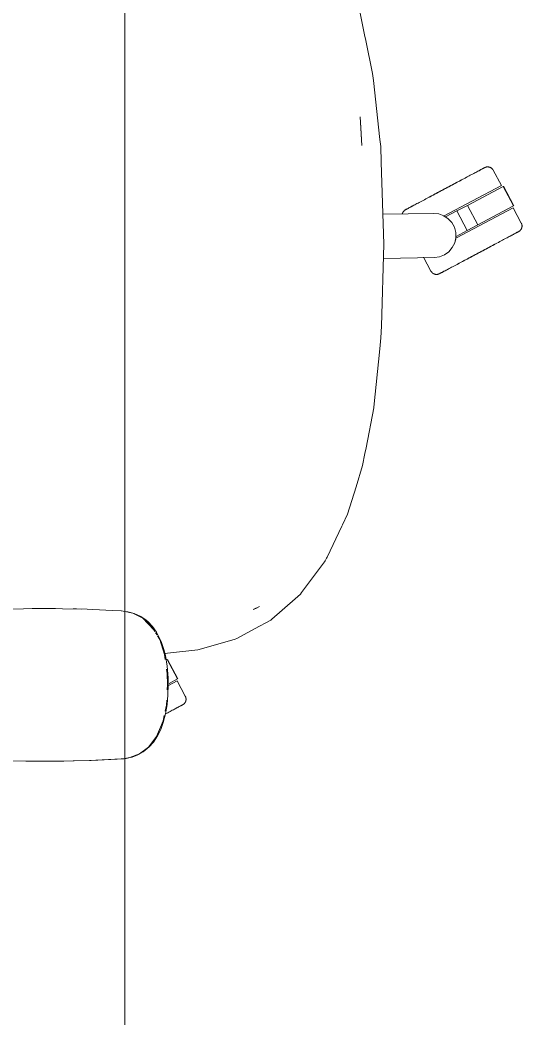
# Model space of a CAD drawing. Header units: millimetres. Extents: x 79795 to 317870, y -36033 to 97293.
# Drawn here: x 221845 to 222164, y 9943 to 10577 of the extents above; entities that cross this region are included whole.
import ezdxf

# ---------------------------------------------------------------- set-up
doc = ezdxf.new("R2010")
doc.units = ezdxf.units.MM
doc.header["$MEASUREMENT"] = 0
doc.layers.add('G-IMPT', color=8, linetype='CONTINUOUS', lineweight=9)
doc.layers.add('I-FURN', color=8, linetype='CONTINUOUS', lineweight=9)

msp = doc.modelspace()

# ---------------------------------------------------------------- linework, layer by layer
at = {"layer": 'G-IMPT'}
for p, q in [((222063.64, 10568.02), (222060.77, 10581.84)), ((222064.41, 10564.34), (222063.64, 10568.02)), ((222064.41, 10564.34), (222068.76, 10543.4)), ((222068.76, 10543.4), (222069.24, 10538.98)), ((222073.37, 10501.53), (222069.24, 10538.98)), ((222060.73, 10515.98), (222061.34, 10509.03)), ((222061.97, 10497.7), (222060.73, 10515.98)), ((222061.97, 10497.7), (222061.34, 10509.03)), ((222073.37, 10501.53), (222073.85, 10497.16)), ((222074.18, 10487.22), (222073.85, 10497.16)), ((222074.18, 10487.22), (222075.88, 10435.04)), ((222075.88, 10435.04), (222074.27, 10382.87)), ((222074.27, 10382.87), (222074.04, 10375.62)), ((222073.31, 10368.55), (222074.04, 10375.62)), ((222069.49, 10331.56), (222073.31, 10368.55)), ((222064.53, 10305.72), (222069.4, 10331.09)), ((222069.49, 10331.56), (222069.4, 10331.09)), ((222062.37, 10294.45), (222063.83, 10302.05)), ((222064.53, 10305.72), (222063.83, 10302.05)), ((222058.18, 10280.84), (222062.37, 10294.45)), ((222052.85, 10263.57), (222058.18, 10280.84)), ((222052.85, 10263.57), (222049.66, 10256.8)), ((222039.97, 10236.25), (222049.23, 10255.89)), ((222049.23, 10255.89), (222049.66, 10256.8)), ((222038.14, 10233.19), (222023.57, 10213.69)), ((222038.14, 10233.19), (222038.6, 10233.96)), ((222038.6, 10233.96), (222039.54, 10235.54)), ((222039.97, 10236.25), (222039.54, 10235.54)), ((222023.57, 10213.69), (222022.85, 10212.72)), ((222019.59, 10209.85), (222004.8, 10196.84)), ((222019.59, 10209.85), (222022.85, 10212.72)), ((221847.13, 10203.44), (221834.83, 10203.15)), ((221847.13, 10203.44), (221852.6, 10203.52)), ((221867.32, 10203.52), (221852.6, 10203.52)), ((221871.83, 10203.47), (221867.32, 10203.52)), ((221871.83, 10203.47), (221887.5, 10203.09)), ((221878.55, 10203.3), (221880.77, 10203.3)), ((221884.1, 10203.15), (221880.77, 10203.3)), ((221887.5, 10203.09), (221891.04, 10202.97)), ((221903.6, 10202.35), (221891.04, 10202.97)), ((221903.6, 10202.35), (221909.27, 10202.07)), ((221911.34, 10201.64), (221909.04, 10202.07)), ((221909.27, 10202.07), (221911.34, 10201.81)), ((221911.34, 10201.81), (221913.28, 10201.57)), ((221916.39, 10200.7), (221911.34, 10201.64)), ((221913.28, 10201.57), (221917.23, 10200.5)), ((221920.65, 10198.6), (221916.39, 10200.7)), ((221996.84, 10204.86), (221992.94, 10202.9)), ((221994.54, 10203.68), (221992.94, 10202.9)), ((221996.84, 10204.86), (221994.54, 10203.68)), ((221921.55, 10198.52), (221917.23, 10200.5)), ((221920.65, 10198.6), (221922.88, 10197.49)), ((221921.55, 10198.52), (221924.77, 10196.32)), ((221922.88, 10197.49), (221925.3, 10195.26)), ((221929.79, 10190.1), (221922.88, 10197.49)), ((221928.59, 10192.19), (221922.88, 10197.49)), ((221926.1, 10195.18), (221924.77, 10196.32)), ((221928.37, 10191.73), (221925.3, 10195.26)), ((221926.1, 10195.18), (221928.96, 10192.13)), ((221993.7, 10190.67), (222004.14, 10196.25)), ((222004.8, 10196.84), (222004.14, 10196.25)), ((221929.79, 10190.1), (221928.51, 10191.57)), ((221930.48, 10189.04), (221928.59, 10192.19)), ((221928.96, 10192.13), (221931.41, 10188.68)), ((221931.81, 10186.81), (221930.95, 10188.25)), ((221932.21, 10187.31), (221931.41, 10188.68)), ((221982.46, 10184.65), (221993.7, 10190.67)), ((221933.56, 10183.89), (221932.09, 10186.34)), ((221934.42, 10182.67), (221932.21, 10187.31)), ((221936.59, 10174.5), (221933.56, 10183.89)), ((221936.16, 10177.58), (221934.42, 10182.67)), ((221960.01, 10178.05), (221981.35, 10184.06)), ((221981.35, 10184.06), (221982.46, 10184.65)), ((221936.16, 10177.58), (221937.14, 10173.66)), ((221936.47, 10175), (221957.74, 10177.42)), ((221960.01, 10178.05), (221957.74, 10177.42)), ((221937.05, 10171.2), (221936.59, 10174.5)), ((221937.14, 10173.66), (221938.25, 10166.89)), ((221938.31, 10162.24), (221937.92, 10165.02)), ((221938.83, 10159.58), (221938.25, 10166.89)), ((221938.31, 10162.24), (221938.54, 10155.07)), ((221938.83, 10159.58), (221938.92, 10155.07)), ((221938.35, 10151.96), (221938.54, 10155.07)), ((221938.92, 10155.07), (221938.74, 10148.73)), ((221937.76, 10142.25), (221937.95, 10145.45)), ((221938.17, 10142.58), (221938.74, 10148.73)), ((221936.99, 10138.5), (221937.76, 10142.25)), ((221938.17, 10142.58), (221937.17, 10136.65)), ((221935.72, 10132.28), (221933.39, 10126.66)), ((221935.74, 10131.17), (221934.16, 10126.84)), ((221935.72, 10132.28), (221936.43, 10135.75)), ((221935.74, 10131.17), (221937.17, 10136.65)), ((221931.55, 10122.27), (221933.39, 10126.66)), ((221932.17, 10122.76), (221934.16, 10126.84)), ((221926.33, 10115.48), (221931.55, 10122.27)), ((221929.52, 10118.71), (221926.85, 10115.68)), ((221932.17, 10122.76), (221929.52, 10118.71)), ((221919.68, 10110.64), (221923.11, 10112.6)), ((221920.71, 10111.31), (221926.33, 10115.48)), ((221923.11, 10112.6), (221926.85, 10115.68)), ((221848.49, 10106.68), (221840.08, 10106.84)), ((221848.49, 10106.68), (221878.51, 10106.79)), ((221848.49, 10106.68), (221868.68, 10106.63)), ((221848.49, 10106.68), (221859.29, 10106.59)), ((221878.51, 10106.79), (221859.29, 10106.59)), ((221868.68, 10106.63), (221890.07, 10107.14)), ((221868.68, 10106.63), (221888.86, 10107.1)), ((221868.68, 10106.63), (221878.51, 10106.79)), ((221868.68, 10106.67), (221870.72, 10106.65)), ((221870.72, 10106.65), (221872.62, 10106.72)), ((221878.51, 10106.79), (221890.07, 10107.14)), ((221888.86, 10107.1), (221910.65, 10108.18)), ((221888.86, 10107.1), (221909.04, 10108.07)), ((221890.07, 10107.14), (221888.86, 10107.1)), ((221890.07, 10107.14), (221910.65, 10108.18)), ((221910.65, 10108.18), (221909.04, 10108.07)), ((221910.65, 10108.18), (221912.3, 10108.44)), ((221914.51, 10108.9), (221911.34, 10108.42)), ((221914.69, 10108.88), (221912.3, 10108.44)), ((221914.51, 10108.9), (221920.71, 10111.31)), ((221914.69, 10108.88), (221916.04, 10109.25)), ((221919.68, 10110.64), (221916.04, 10109.25))]:
    msp.add_line(p, q, dxfattribs=at)
at = {"layer": 'I-FURN'}
for p, q in [((221911.34, 10990.61), (221911.34, 9390.61)), ((221911.34, 9390.61), (221911.34, 10990.61)), ((222132.26, 10479.58), (222131.52, 10479.19)), ((222132.97, 10479.96), (222132.26, 10479.58)), ((222133.64, 10480.32), (222132.97, 10479.96)), ((222134.29, 10480.66), (222133.64, 10480.32)), ((222134.91, 10480.99), (222134.29, 10480.66)), ((222135.49, 10481.3), (222134.91, 10480.99)), ((222135.18, 10481.13), (222135.75, 10481.44)), ((222136.04, 10481.59), (222135.49, 10481.3)), ((222135.75, 10481.44), (222136.29, 10481.72)), ((222136.56, 10481.87), (222136.04, 10481.59)), ((222136.29, 10481.72), (222136.79, 10481.99)), ((222137.04, 10482.12), (222136.56, 10481.87)), ((222136.79, 10481.99), (222137.25, 10482.23)), ((222137.49, 10482.36), (222137.04, 10482.12)), ((222137.25, 10482.23), (222137.68, 10482.46)), ((222137.9, 10482.58), (222137.49, 10482.36)), ((222137.68, 10482.46), (222138.08, 10482.67)), ((222138.27, 10482.78), (222137.9, 10482.58)), ((222138.08, 10482.67), (222138.43, 10482.86)), ((222138.61, 10482.95), (222138.27, 10482.78)), ((222138.43, 10482.86), (222138.75, 10483.03)), ((222138.9, 10483.11), (222138.61, 10482.95)), ((222138.75, 10483.03), (222139.03, 10483.18)), ((222139.16, 10483.25), (222138.9, 10483.11)), ((222139.03, 10483.18), (222139.27, 10483.31)), ((222139.38, 10483.37), (222139.16, 10483.25)), ((222139.27, 10483.31), (222139.47, 10483.41)), ((222139.56, 10483.46), (222139.38, 10483.37)), ((222139.47, 10483.41), (222139.63, 10483.5)), ((222139.7, 10483.54), (222139.56, 10483.46)), ((222139.63, 10483.5), (222139.75, 10483.56)), ((222139.8, 10483.59), (222139.7, 10483.54)), ((222139.75, 10483.56), (222139.84, 10483.61)), ((222139.86, 10483.62), (222139.8, 10483.59)), ((222139.84, 10483.61), (222139.88, 10483.63)), ((222139.88, 10483.63), (222139.86, 10483.62)), ((222139.88, 10483.63), (222140.03, 10483.71)), ((222139.88, 10483.63), (222139.88, 10483.63)), ((222140.03, 10483.71), (222140.17, 10483.77)), ((222140.17, 10483.77), (222140.32, 10483.83)), ((222140.32, 10483.83), (222140.47, 10483.89)), ((222140.47, 10483.89), (222140.63, 10483.94)), ((222140.63, 10483.94), (222140.78, 10483.98)), ((222140.78, 10483.98), (222140.94, 10484.02)), ((222140.94, 10484.02), (222141.1, 10484.05)), ((222141.1, 10484.05), (222141.26, 10484.07)), ((222141.26, 10484.07), (222141.42, 10484.09)), ((222141.42, 10484.09), (222141.58, 10484.1)), ((222141.58, 10484.1), (222141.74, 10484.1)), ((222141.74, 10484.1), (222141.9, 10484.1)), ((222141.9, 10484.1), (222142.06, 10484.09)), ((222142.06, 10484.09), (222142.22, 10484.08)), ((222142.22, 10484.08), (222142.38, 10484.06)), ((222142.38, 10484.06), (222142.54, 10484.03)), ((222142.54, 10484.03), (222142.7, 10484)), ((222142.7, 10484), (222142.86, 10483.96)), ((222142.86, 10483.96), (222143.01, 10483.91)), ((222143.01, 10483.91), (222143.16, 10483.86)), ((222143.16, 10483.86), (222143.31, 10483.8)), ((222143.31, 10483.8), (222143.46, 10483.74)), ((222143.46, 10483.74), (222143.61, 10483.67)), ((222143.61, 10483.67), (222143.75, 10483.59)), ((222143.75, 10483.59), (222143.89, 10483.51)), ((222143.89, 10483.51), (222144.02, 10483.42)), ((222144.02, 10483.42), (222144.15, 10483.33)), ((222144.15, 10483.33), (222144.28, 10483.23)), ((222144.28, 10483.23), (222144.41, 10483.13)), ((222144.41, 10483.13), (222144.53, 10483.02)), ((222144.53, 10483.02), (222144.64, 10482.91)), ((222144.64, 10482.91), (222144.75, 10482.79)), ((222144.75, 10482.79), (222144.86, 10482.67)), ((222144.86, 10482.67), (222144.96, 10482.54)), ((222144.96, 10482.54), (222145.06, 10482.41)), ((222145.06, 10482.41), (222145.15, 10482.28)), ((222145.15, 10482.28), (222145.23, 10482.15)), ((222145.23, 10482.15), (222145.31, 10482.01)), ((222145.31, 10482.01), (222145.33, 10481.97)), ((222150.48, 10472.28), (222145.33, 10481.97)), ((222119.47, 10472.78), (222120.46, 10473.3)), ((222120.98, 10473.58), (222120.01, 10473.06)), ((222120.46, 10473.3), (222121.43, 10473.82)), ((222121.95, 10474.1), (222120.98, 10473.58)), ((222121.43, 10473.82), (222122.4, 10474.33)), ((222122.91, 10474.61), (222121.95, 10474.1)), ((222122.4, 10474.33), (222123.35, 10474.84)), ((222123.85, 10475.11), (222122.91, 10474.61)), ((222123.35, 10474.84), (222124.28, 10475.34)), ((222124.78, 10475.61), (222123.85, 10475.11)), ((222124.28, 10475.34), (222125.21, 10475.83)), ((222125.7, 10476.09), (222124.78, 10475.61)), ((222125.21, 10475.83), (222126.11, 10476.31)), ((222126.59, 10476.57), (222125.7, 10476.09)), ((222126.11, 10476.31), (222127, 10476.78)), ((222127.47, 10477.03), (222126.59, 10476.57)), ((222127, 10476.78), (222127.87, 10477.24)), ((222128.33, 10477.49), (222127.47, 10477.03)), ((222127.87, 10477.24), (222128.71, 10477.69)), ((222129.16, 10477.93), (222128.33, 10477.49)), ((222129.97, 10478.36), (222129.16, 10477.93)), ((222130.76, 10478.78), (222129.97, 10478.36)), ((222131.52, 10479.19), (222130.76, 10478.78)), ((222107.54, 10466.44), (222108.51, 10466.95)), ((222109.03, 10467.23), (222108.06, 10466.71)), ((222108.51, 10466.95), (222109.49, 10467.47)), ((222110.02, 10467.75), (222109.03, 10467.23)), ((222109.49, 10467.47), (222110.47, 10468)), ((222111.01, 10468.28), (222110.02, 10467.75)), ((222110.47, 10468), (222111.47, 10468.52)), ((222112.01, 10468.81), (222111.01, 10468.28)), ((222111.47, 10468.52), (222112.47, 10469.06)), ((222113.01, 10469.34), (222112.01, 10468.81)), ((222112.47, 10469.06), (222113.47, 10469.59)), ((222114.01, 10469.88), (222113.01, 10469.34)), ((222113.47, 10469.59), (222114.47, 10470.12)), ((222150.48, 10472.28), (222113.73, 10452.74)), ((222115.02, 10470.41), (222114.01, 10469.88)), ((222114.47, 10470.12), (222115.48, 10470.66)), ((222116.02, 10470.95), (222115.02, 10470.41)), ((222115.48, 10470.66), (222116.48, 10471.19)), ((222117.03, 10471.48), (222116.02, 10470.95)), ((222116.48, 10471.19), (222117.49, 10471.72)), ((222118.02, 10472.01), (222117.03, 10471.48)), ((222117.49, 10471.72), (222118.48, 10472.25)), ((222119.02, 10472.54), (222118.02, 10472.01)), ((222118.48, 10472.25), (222119.47, 10472.78)), ((222120.01, 10473.06), (222119.02, 10472.54)), ((222128.9, 10459.67), (222151.61, 10471.75)), ((222151.61, 10471.75), (222158.18, 10459.38)), ((222158.35, 10459.48), (222151.78, 10471.84)), ((222096.9, 10460.78), (222096.21, 10460.41)), ((222097.63, 10461.16), (222096.9, 10460.78)), ((222098.38, 10461.56), (222097.63, 10461.16)), ((222099.15, 10461.98), (222098.38, 10461.56)), ((222099.95, 10462.4), (222099.15, 10461.98)), ((222100.78, 10462.84), (222099.95, 10462.4)), ((222101.62, 10463.29), (222100.78, 10462.84)), ((222102.49, 10463.75), (222101.62, 10463.29)), ((222103.38, 10464.22), (222102.49, 10463.75)), ((222104.29, 10464.71), (222103.38, 10464.22)), ((222103.79, 10464.44), (222104.71, 10464.93)), ((222105.21, 10465.2), (222104.29, 10464.71)), ((222104.71, 10464.93), (222105.64, 10465.42)), ((222106.15, 10465.69), (222105.21, 10465.2)), ((222105.64, 10465.42), (222106.58, 10465.93)), ((222107.1, 10466.2), (222106.15, 10465.69)), ((222106.58, 10465.93), (222107.54, 10466.44)), ((222108.06, 10466.71), (222107.1, 10466.2)), ((222075.26, 10454), (222107.45, 10454.56)), ((222087.58, 10454.27), (222087.62, 10454.42)), ((222087.62, 10454.42), (222087.66, 10454.58)), ((222087.66, 10454.58), (222087.72, 10454.73)), ((222087.72, 10454.73), (222087.78, 10454.88)), ((222087.78, 10454.88), (222087.84, 10455.03)), ((222087.84, 10455.03), (222087.91, 10455.17)), ((222087.91, 10455.17), (222087.99, 10455.32)), ((222087.99, 10455.32), (222088.07, 10455.45)), ((222088.07, 10455.45), (222088.15, 10455.59)), ((222088.15, 10455.59), (222088.25, 10455.72)), ((222088.25, 10455.72), (222088.34, 10455.85)), ((222088.34, 10455.85), (222088.45, 10455.97)), ((222088.45, 10455.97), (222088.56, 10456.09)), ((222088.56, 10456.09), (222088.67, 10456.21)), ((222088.67, 10456.21), (222088.78, 10456.32)), ((222088.78, 10456.32), (222088.91, 10456.43)), ((222088.91, 10456.43), (222089.03, 10456.53)), ((222089.03, 10456.53), (222089.16, 10456.62)), ((222089.16, 10456.62), (222089.29, 10456.72)), ((222089.29, 10456.72), (222089.43, 10456.8)), ((222089.43, 10456.8), (222089.57, 10456.88)), ((222089.57, 10456.88), (222089.61, 10456.9)), ((222089.66, 10456.93), (222089.61, 10456.91)), ((222089.61, 10456.9), (222089.63, 10456.91)), ((222089.61, 10456.91), (222089.61, 10456.9)), ((222089.63, 10456.91), (222089.69, 10456.94)), ((222089.74, 10456.97), (222089.66, 10456.93)), ((222089.69, 10456.94), (222089.79, 10457)), ((222089.86, 10457.04), (222089.74, 10456.97)), ((222089.79, 10457), (222089.93, 10457.07)), ((222090.02, 10457.12), (222089.86, 10457.04)), ((222089.93, 10457.07), (222090.11, 10457.17)), ((222090.22, 10457.23), (222090.02, 10457.12)), ((222090.11, 10457.17), (222090.33, 10457.28)), ((222090.46, 10457.36), (222090.22, 10457.23)), ((222090.33, 10457.28), (222090.59, 10457.42)), ((222090.74, 10457.51), (222090.46, 10457.36)), ((222090.59, 10457.42), (222090.88, 10457.58)), ((222091.06, 10457.67), (222090.74, 10457.51)), ((222090.88, 10457.58), (222091.22, 10457.76)), ((222091.42, 10457.86), (222091.06, 10457.67)), ((222091.22, 10457.76), (222091.59, 10457.96)), ((222091.81, 10458.07), (222091.42, 10457.86)), ((222091.59, 10457.96), (222092, 10458.17)), ((222092.24, 10458.3), (222091.81, 10458.07)), ((222092, 10458.17), (222092.45, 10458.41)), ((222092.71, 10458.55), (222092.24, 10458.3)), ((222092.45, 10458.41), (222092.93, 10458.67)), ((222093.21, 10458.81), (222092.71, 10458.55)), ((222092.93, 10458.67), (222093.45, 10458.94)), ((222093.74, 10459.1), (222093.21, 10458.81)), ((222093.45, 10458.94), (222094, 10459.24)), ((222094.31, 10459.4), (222093.74, 10459.1)), ((222094, 10459.24), (222094.58, 10459.55)), ((222094.91, 10459.72), (222094.31, 10459.4)), ((222095.55, 10460.06), (222094.91, 10459.72)), ((222096.21, 10460.41), (222095.55, 10460.06)), ((222107.45, 10454.56), (222110.81, 10454.21)), ((222110.81, 10454.21), (222113.98, 10453.07)), ((222115.11, 10452.34), (222122.26, 10456.14)), ((222158, 10458.15), (222121.92, 10438.97)), ((222122.26, 10456.14), (222128.9, 10459.67)), ((222122.26, 10456.14), (222128.83, 10443.78)), ((222128.9, 10459.67), (222135.47, 10447.31)), ((222158.18, 10459.38), (222135.47, 10447.31)), ((222163.15, 10448.47), (222158, 10458.15)), ((222113.98, 10453.07), (222116.79, 10451.2)), ((222116.79, 10451.2), (222119.07, 10448.72)), ((222119.07, 10448.72), (222120.69, 10445.76)), ((222163.15, 10448.47), (222163.22, 10448.32)), ((222163.22, 10448.32), (222163.29, 10448.18)), ((222163.29, 10448.18), (222163.35, 10448.03)), ((222163.35, 10448.03), (222163.4, 10447.88)), ((222163.4, 10447.88), (222163.45, 10447.72)), ((222120.69, 10445.76), (222121.56, 10442.5)), ((222121.56, 10442.5), (222121.62, 10439.12)), ((222128.83, 10443.78), (222121.69, 10439.98)), ((222135.47, 10447.31), (222128.83, 10443.78)), ((222158.64, 10441.51), (222158.16, 10441.25)), ((222158.38, 10441.37), (222158.85, 10441.62)), ((222159.08, 10441.74), (222158.64, 10441.51)), ((222158.85, 10441.62), (222159.28, 10441.85)), ((222159.49, 10441.96), (222159.08, 10441.74)), ((222159.28, 10441.85), (222159.67, 10442.06)), ((222159.87, 10442.16), (222159.49, 10441.96)), ((222159.67, 10442.06), (222160.03, 10442.25)), ((222160.2, 10442.34), (222159.87, 10442.16)), ((222160.03, 10442.25), (222160.34, 10442.41)), ((222160.5, 10442.5), (222160.2, 10442.34)), ((222160.34, 10442.41), (222160.62, 10442.56)), ((222160.76, 10442.63), (222160.5, 10442.5)), ((222160.62, 10442.56), (222160.86, 10442.69)), ((222160.98, 10442.75), (222160.76, 10442.63)), ((222160.86, 10442.69), (222161.07, 10442.8)), ((222161.16, 10442.85), (222160.98, 10442.75)), ((222161.07, 10442.8), (222161.23, 10442.88)), ((222161.3, 10442.92), (222161.16, 10442.85)), ((222161.23, 10442.88), (222161.35, 10442.95)), ((222161.4, 10442.97), (222161.3, 10442.92)), ((222161.35, 10442.95), (222161.43, 10442.99)), ((222161.46, 10443.01), (222161.4, 10442.97)), ((222161.43, 10442.99), (222161.47, 10443.01)), ((222161.48, 10443.02), (222161.46, 10443.01)), ((222161.47, 10443.01), (222161.48, 10443.02)), ((222161.52, 10443.04), (222161.48, 10443.02)), ((222161.66, 10443.12), (222161.52, 10443.04)), ((222161.79, 10443.2), (222161.66, 10443.12)), ((222161.93, 10443.29), (222161.79, 10443.2)), ((222162.06, 10443.39), (222161.93, 10443.29)), ((222162.18, 10443.49), (222162.06, 10443.39)), ((222162.3, 10443.6), (222162.18, 10443.49)), ((222162.42, 10443.71), (222162.3, 10443.6)), ((222162.53, 10443.83), (222162.42, 10443.71)), ((222162.64, 10443.95), (222162.53, 10443.83)), ((222162.74, 10444.07), (222162.64, 10443.95)), ((222162.84, 10444.2), (222162.74, 10444.07)), ((222162.93, 10444.33), (222162.84, 10444.2)), ((222163.02, 10444.47), (222162.93, 10444.33)), ((222163.1, 10444.6), (222163.02, 10444.47)), ((222163.18, 10444.75), (222163.1, 10444.6)), ((222163.25, 10444.89), (222163.18, 10444.75)), ((222163.31, 10445.04), (222163.25, 10444.89)), ((222163.37, 10445.19), (222163.31, 10445.04)), ((222163.42, 10445.34), (222163.37, 10445.19)), ((222163.47, 10445.5), (222163.42, 10445.34)), ((222163.45, 10447.72), (222163.49, 10447.57)), ((222163.51, 10445.65), (222163.47, 10445.5)), ((222163.49, 10447.57), (222163.53, 10447.41)), ((222163.54, 10445.81), (222163.51, 10445.65)), ((222163.53, 10447.41), (222163.56, 10447.25)), ((222163.57, 10445.97), (222163.54, 10445.81)), ((222163.56, 10447.25), (222163.58, 10447.09)), ((222163.59, 10446.13), (222163.57, 10445.97)), ((222163.58, 10447.09), (222163.6, 10446.93)), ((222163.61, 10446.29), (222163.59, 10446.13)), ((222163.6, 10446.93), (222163.61, 10446.77)), ((222163.61, 10446.77), (222163.62, 10446.61)), ((222163.62, 10446.45), (222163.61, 10446.29)), ((222163.62, 10446.61), (222163.62, 10446.45)), ((222120.87, 10435.83), (222119.35, 10432.82)), ((222121.62, 10439.12), (222120.87, 10435.83)), ((222145.88, 10434.72), (222146.8, 10435.21)), ((222147.29, 10435.48), (222146.38, 10434.99)), ((222146.8, 10435.21), (222147.71, 10435.7)), ((222147.71, 10435.7), (222148.6, 10436.17)), ((222148.6, 10436.17), (222149.46, 10436.63)), ((222149.46, 10436.63), (222150.31, 10437.08)), ((222150.31, 10437.08), (222151.13, 10437.52)), ((222151.13, 10437.52), (222151.94, 10437.94)), ((222151.94, 10437.94), (222152.71, 10438.36)), ((222152.71, 10438.36), (222153.46, 10438.75)), ((222153.46, 10438.75), (222154.18, 10439.14)), ((222154.18, 10439.14), (222154.88, 10439.51)), ((222154.88, 10439.51), (222155.54, 10439.86)), ((222155.54, 10439.86), (222156.18, 10440.2)), ((222156.18, 10440.2), (222156.78, 10440.52)), ((222157.09, 10440.68), (222156.5, 10440.37)), ((222156.78, 10440.52), (222157.35, 10440.82)), ((222157.64, 10440.98), (222157.09, 10440.68)), ((222157.35, 10440.82), (222157.88, 10441.1)), ((222158.16, 10441.25), (222157.64, 10440.98)), ((222157.88, 10441.1), (222158.38, 10441.37)), ((222117.16, 10430.26), (222114.42, 10428.29)), ((222119.35, 10432.82), (222117.16, 10430.26)), ((222134.06, 10428.44), (222135.07, 10428.97)), ((222135.61, 10429.26), (222134.6, 10428.73)), ((222135.07, 10428.97), (222136.07, 10429.51)), ((222136.61, 10429.8), (222135.61, 10429.26)), ((222136.07, 10429.51), (222137.08, 10430.04)), ((222137.62, 10430.33), (222136.61, 10429.8)), ((222137.08, 10430.04), (222138.08, 10430.58)), ((222138.62, 10430.86), (222137.62, 10430.33)), ((222138.08, 10430.58), (222139.08, 10431.11)), ((222139.62, 10431.4), (222138.62, 10430.86)), ((222139.08, 10431.11), (222140.08, 10431.64)), ((222140.61, 10431.92), (222139.62, 10431.4)), ((222140.08, 10431.64), (222141.07, 10432.17)), ((222141.6, 10432.45), (222140.61, 10431.92)), ((222141.07, 10432.17), (222142.05, 10432.69)), ((222142.58, 10432.97), (222141.6, 10432.45)), ((222142.05, 10432.69), (222143.03, 10433.21)), ((222143.55, 10433.48), (222142.58, 10432.97)), ((222143.03, 10433.21), (222143.99, 10433.72)), ((222144.51, 10433.99), (222143.55, 10433.48)), ((222143.99, 10433.72), (222144.94, 10434.23)), ((222145.45, 10434.5), (222144.51, 10433.99)), ((222144.94, 10434.23), (222145.88, 10434.72)), ((222146.38, 10434.99), (222145.45, 10434.5)), ((222107.94, 10426.58), (222075.6, 10426.01)), ((222101.05, 10426.79), (222105.75, 10417.95)), ((222111.28, 10427.04), (222107.94, 10426.58)), ((222114.42, 10428.29), (222111.28, 10427.04)), ((222121.92, 10421.99), (222122.76, 10422.43)), ((222123.22, 10422.68), (222122.37, 10422.22)), ((222122.76, 10422.43), (222123.62, 10422.89)), ((222124.09, 10423.14), (222123.22, 10422.68)), ((222123.62, 10422.89), (222124.49, 10423.35)), ((222124.98, 10423.61), (222124.09, 10423.14)), ((222124.49, 10423.35), (222125.39, 10423.83)), ((222125.88, 10424.09), (222124.98, 10423.61)), ((222125.39, 10423.83), (222126.3, 10424.31)), ((222126.8, 10424.58), (222125.88, 10424.09)), ((222126.3, 10424.31), (222127.23, 10424.81)), ((222127.74, 10425.08), (222126.8, 10424.58)), ((222127.23, 10424.81), (222128.18, 10425.31)), ((222128.69, 10425.58), (222127.74, 10425.08)), ((222128.18, 10425.31), (222129.13, 10425.82)), ((222129.66, 10426.1), (222128.69, 10425.58)), ((222129.13, 10425.82), (222130.1, 10426.33)), ((222130.63, 10426.62), (222129.66, 10426.1)), ((222130.1, 10426.33), (222131.08, 10426.86)), ((222131.61, 10427.14), (222130.63, 10426.62)), ((222131.08, 10426.86), (222132.07, 10427.38)), ((222132.6, 10427.67), (222131.61, 10427.14)), ((222132.07, 10427.38), (222133.06, 10427.91)), ((222133.6, 10428.2), (222132.6, 10427.67)), ((222133.06, 10427.91), (222134.06, 10428.44)), ((222134.6, 10428.73), (222133.6, 10428.2)), ((222105.77, 10417.91), (222105.75, 10417.95)), ((222105.85, 10417.77), (222105.77, 10417.91)), ((222105.94, 10417.64), (222105.85, 10417.77)), ((222106.03, 10417.5), (222105.94, 10417.64)), ((222106.13, 10417.38), (222106.03, 10417.5)), ((222106.23, 10417.25), (222106.13, 10417.38)), ((222106.33, 10417.13), (222106.23, 10417.25)), ((222106.45, 10417.01), (222106.33, 10417.13)), ((222106.56, 10416.9), (222106.45, 10417.01)), ((222106.68, 10416.79), (222106.56, 10416.9)), ((222106.81, 10416.69), (222106.68, 10416.79)), ((222106.93, 10416.59), (222106.81, 10416.69)), ((222107.07, 10416.5), (222106.93, 10416.59)), ((222107.2, 10416.41), (222107.07, 10416.5)), ((222107.34, 10416.33), (222107.2, 10416.41)), ((222107.48, 10416.25), (222107.34, 10416.33)), ((222107.63, 10416.18), (222107.48, 10416.25)), ((222107.78, 10416.12), (222107.63, 10416.18)), ((222107.93, 10416.06), (222107.78, 10416.12)), ((222110.76, 10416.09), (222110.61, 10416.03)), ((222110.91, 10416.15), (222110.76, 10416.09)), ((222111.06, 10416.21), (222110.91, 10416.15)), ((222111.2, 10416.29), (222111.06, 10416.21)), ((222111.2, 10416.29), (222111.22, 10416.3)), ((222111.21, 10416.29), (222111.2, 10416.29)), ((222111.25, 10416.31), (222111.21, 10416.29)), ((222111.22, 10416.3), (222111.28, 10416.33)), ((222111.33, 10416.36), (222111.25, 10416.31)), ((222111.28, 10416.33), (222111.39, 10416.38)), ((222111.46, 10416.42), (222111.33, 10416.36)), ((222111.39, 10416.38), (222111.53, 10416.46)), ((222111.62, 10416.51), (222111.46, 10416.42)), ((222111.53, 10416.46), (222111.71, 10416.55)), ((222111.82, 10416.61), (222111.62, 10416.51)), ((222111.71, 10416.55), (222111.92, 10416.67)), ((222112.06, 10416.74), (222111.82, 10416.61)), ((222111.92, 10416.67), (222112.18, 10416.81)), ((222112.34, 10416.89), (222112.06, 10416.74)), ((222112.18, 10416.81), (222112.48, 10416.96)), ((222112.66, 10417.06), (222112.34, 10416.89)), ((222112.48, 10416.96), (222112.82, 10417.14)), ((222113.01, 10417.25), (222112.66, 10417.06)), ((222112.82, 10417.14), (222113.19, 10417.34)), ((222113.41, 10417.46), (222113.01, 10417.25)), ((222113.19, 10417.34), (222113.6, 10417.56)), ((222113.84, 10417.69), (222113.41, 10417.46)), ((222113.6, 10417.56), (222114.04, 10417.8)), ((222114.3, 10417.93), (222113.84, 10417.69)), ((222114.04, 10417.8), (222114.53, 10418.05)), ((222114.8, 10418.2), (222114.3, 10417.93)), ((222114.53, 10418.05), (222115.04, 10418.33)), ((222115.34, 10418.48), (222114.8, 10418.2)), ((222115.04, 10418.33), (222115.59, 10418.62)), ((222115.91, 10418.79), (222115.34, 10418.48)), ((222115.59, 10418.62), (222116.18, 10418.93)), ((222116.18, 10418.93), (222116.8, 10419.26)), ((222116.8, 10419.26), (222117.44, 10419.6)), ((222117.44, 10419.6), (222118.12, 10419.96)), ((222118.12, 10419.96), (222118.83, 10420.34)), ((222118.83, 10420.34), (222119.56, 10420.73)), ((222119.56, 10420.73), (222120.33, 10421.14)), ((222120.33, 10421.14), (222121.11, 10421.55)), ((222121.11, 10421.55), (222121.92, 10421.99)), ((222108.08, 10416.01), (222107.93, 10416.06)), ((222108.23, 10415.96), (222108.08, 10416.01)), ((222108.39, 10415.92), (222108.23, 10415.96)), ((222108.55, 10415.89), (222108.39, 10415.92)), ((222108.7, 10415.86), (222108.55, 10415.89)), ((222108.86, 10415.84), (222108.7, 10415.86)), ((222109.03, 10415.82), (222108.86, 10415.84)), ((222109.19, 10415.82), (222109.03, 10415.82)), ((222109.35, 10415.81), (222109.19, 10415.82)), ((222109.51, 10415.82), (222109.35, 10415.81)), ((222109.67, 10415.83), (222109.51, 10415.82)), ((222109.83, 10415.85), (222109.67, 10415.83)), ((222109.99, 10415.87), (222109.83, 10415.85)), ((222110.15, 10415.9), (222109.99, 10415.87)), ((222110.3, 10415.94), (222110.15, 10415.9)), ((222110.46, 10415.98), (222110.3, 10415.94)), ((222110.61, 10416.03), (222110.46, 10415.98)), ((221938.15, 10171.15), (221938.25, 10171.2)), ((221938.25, 10171.2), (221944.82, 10158.84)), ((221944.99, 10158.93), (221938.42, 10171.29)), ((221944.64, 10157.61), (221939.01, 10154.62)), ((221944.82, 10158.84), (221939.53, 10156.03)), ((221949.79, 10147.92), (221944.64, 10157.61)), ((221949.38, 10143.52), (221949.28, 10143.4)), ((221949.48, 10143.65), (221949.38, 10143.52)), ((221949.57, 10143.78), (221949.48, 10143.65)), ((221949.66, 10143.92), (221949.57, 10143.78)), ((221949.74, 10144.06), (221949.66, 10143.92)), ((221949.82, 10144.2), (221949.74, 10144.06)), ((221949.79, 10147.92), (221949.86, 10147.78)), ((221949.89, 10144.35), (221949.82, 10144.2)), ((221949.86, 10147.78), (221949.93, 10147.63)), ((221949.95, 10144.49), (221949.89, 10144.35)), ((221949.93, 10147.63), (221949.99, 10147.48)), ((221950.01, 10144.64), (221949.95, 10144.49)), ((221949.99, 10147.48), (221950.04, 10147.33)), ((221950.06, 10144.8), (221950.01, 10144.64)), ((221950.04, 10147.33), (221950.09, 10147.18)), ((221950.11, 10144.95), (221950.06, 10144.8)), ((221950.09, 10147.18), (221950.13, 10147.02)), ((221950.15, 10145.11), (221950.11, 10144.95)), ((221950.13, 10147.02), (221950.17, 10146.87)), ((221950.18, 10145.26), (221950.15, 10145.11)), ((221950.17, 10146.87), (221950.2, 10146.71)), ((221950.21, 10145.42), (221950.18, 10145.26)), ((221950.2, 10146.71), (221950.22, 10146.55)), ((221950.23, 10145.58), (221950.21, 10145.42)), ((221950.22, 10146.55), (221950.24, 10146.39)), ((221950.25, 10145.74), (221950.23, 10145.58)), ((221950.24, 10146.39), (221950.25, 10146.23)), ((221950.25, 10146.23), (221950.26, 10146.07)), ((221950.26, 10145.9), (221950.25, 10145.74)), ((221950.26, 10146.07), (221950.26, 10145.9)), ((221937.78, 10136.97), (221938.58, 10137.4)), ((221938.58, 10137.4), (221939.35, 10137.81)), ((221939.35, 10137.81), (221940.1, 10138.21)), ((221940.1, 10138.21), (221940.82, 10138.59)), ((221940.82, 10138.59), (221941.52, 10138.96)), ((221941.52, 10138.96), (221942.18, 10139.32)), ((221942.18, 10139.32), (221942.82, 10139.65)), ((221942.82, 10139.65), (221943.42, 10139.97)), ((221943.73, 10140.14), (221943.15, 10139.83)), ((221943.42, 10139.97), (221943.99, 10140.27)), ((221944.28, 10140.43), (221943.73, 10140.14)), ((221943.99, 10140.27), (221944.52, 10140.56)), ((221944.8, 10140.71), (221944.28, 10140.43)), ((221944.52, 10140.56), (221945.02, 10140.83)), ((221945.28, 10140.96), (221944.8, 10140.71)), ((221945.02, 10140.83), (221945.49, 10141.07)), ((221945.73, 10141.2), (221945.28, 10140.96)), ((221945.49, 10141.07), (221945.92, 10141.3)), ((221946.14, 10141.42), (221945.73, 10141.2)), ((221945.92, 10141.3), (221946.31, 10141.51)), ((221946.51, 10141.62), (221946.14, 10141.42)), ((221946.31, 10141.51), (221946.67, 10141.7)), ((221946.84, 10141.79), (221946.51, 10141.62)), ((221946.67, 10141.7), (221946.99, 10141.87)), ((221947.14, 10141.95), (221946.84, 10141.79)), ((221946.99, 10141.87), (221947.26, 10142.02)), ((221947.4, 10142.09), (221947.14, 10141.95)), ((221947.26, 10142.02), (221947.51, 10142.15)), ((221947.62, 10142.21), (221947.4, 10142.09)), ((221947.51, 10142.15), (221947.71, 10142.25)), ((221947.8, 10142.3), (221947.62, 10142.21)), ((221947.71, 10142.25), (221947.87, 10142.34)), ((221947.94, 10142.38), (221947.8, 10142.3)), ((221947.87, 10142.34), (221947.99, 10142.4)), ((221948.04, 10142.43), (221947.94, 10142.38)), ((221947.99, 10142.4), (221948.07, 10142.45)), ((221948.1, 10142.46), (221948.04, 10142.43)), ((221948.07, 10142.45), (221948.11, 10142.47)), ((221948.12, 10142.47), (221948.1, 10142.46)), ((221948.11, 10142.47), (221948.12, 10142.47)), ((221948.16, 10142.49), (221948.12, 10142.47)), ((221948.3, 10142.57), (221948.16, 10142.49)), ((221948.43, 10142.66), (221948.3, 10142.57)), ((221948.57, 10142.75), (221948.43, 10142.66)), ((221948.7, 10142.85), (221948.57, 10142.75)), ((221948.82, 10142.95), (221948.7, 10142.85)), ((221948.94, 10143.05), (221948.82, 10142.95)), ((221949.06, 10143.16), (221948.94, 10143.05)), ((221949.17, 10143.28), (221949.06, 10143.16)), ((221949.28, 10143.4), (221949.17, 10143.28)), ((221936.95, 10136.53), (221937.78, 10136.97))]:
    msp.add_line(p, q, dxfattribs=at)
msp.add_arc((222107.88, 10440.57), 13.81, 342.66397, 347.65266, dxfattribs=at)
msp.add_open_spline([(222121.49, 10438.21), (222121.42, 10437.77), (222121.32, 10437.35), (222121.2, 10436.93)], degree=3, dxfattribs=at)

doc.saveas('drawing.dxf')
